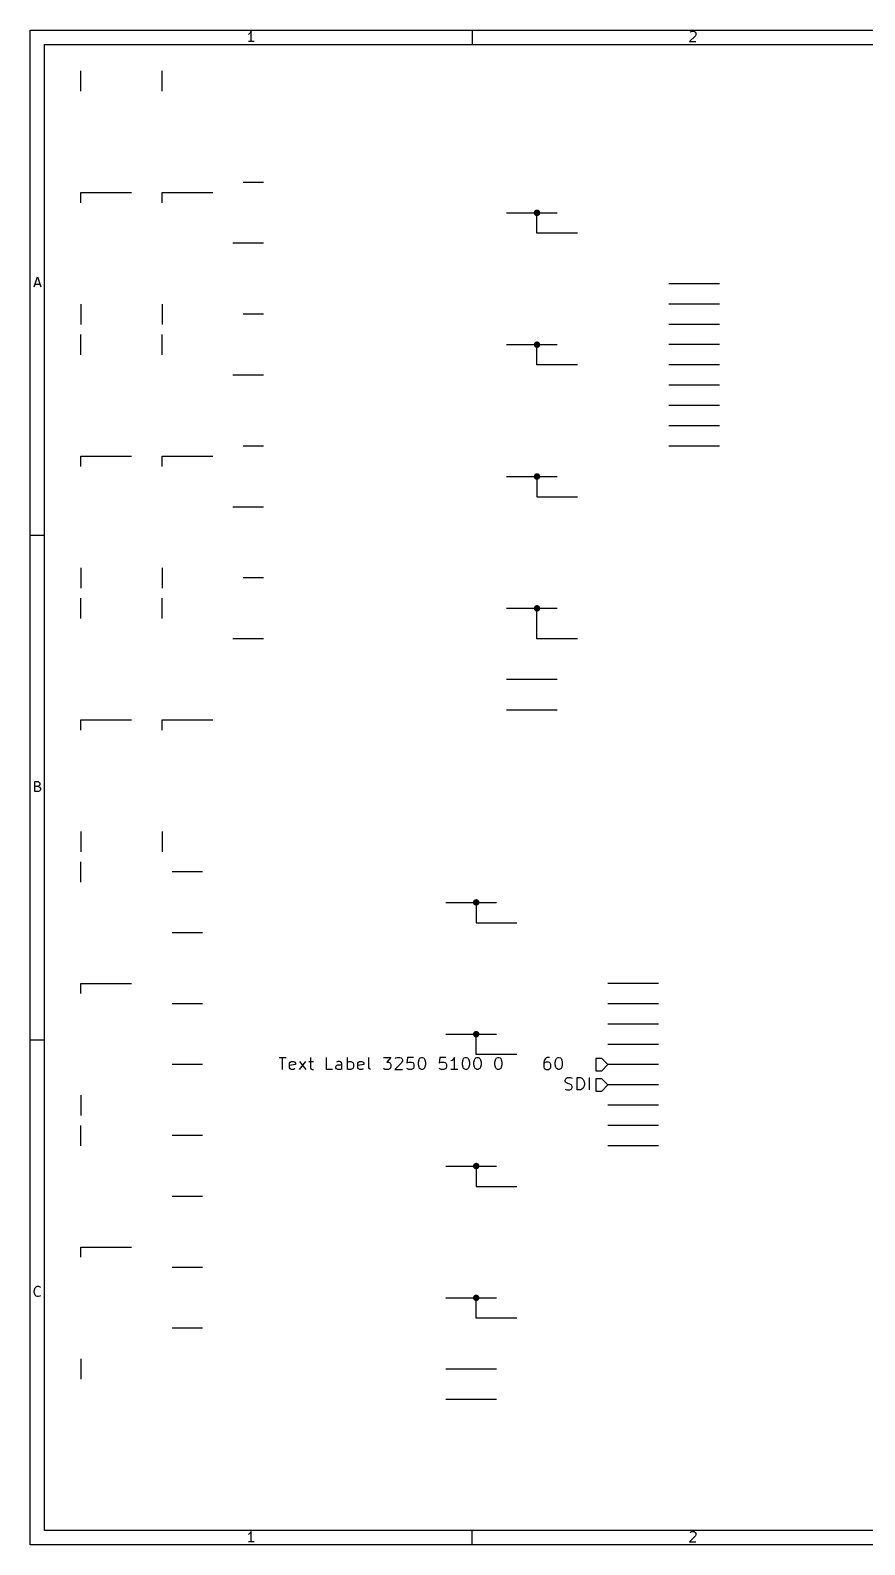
# Model space of a CAD drawing. Extents: x 4000 to 113000, y 4000 to 78670.
# Drawn here: x 4000 to 45170, y 4000 to 78670 of the extents above; entities that cross this region are included whole.
import ezdxf

# ---------------------------------------------------------------- set-up
doc = ezdxf.new("R2010")
doc.units = 0
doc.layers.add('BLACK', color=1, linetype='CONTINUOUS')

msp = doc.modelspace()

# ---------------------------------------------------------------- linework, layer by layer
at = {"layer": 'BLACK'}
for p, q in [((4000, 78670), (113000, 78670)), ((4000, 4000), (4000, 78670)), ((14800, 78500), (14760, 78470)), ((14850, 78550), (14800, 78500)), ((14900, 78620), (14850, 78550)), ((14900, 78120), (14900, 78620)), ((25800, 78670), (25800, 77970)), ((36560, 78570), (36580, 78590)), ((36580, 78590), (36630, 78620)), ((36630, 78620), (36750, 78620)), ((36750, 78620), (36790, 78590)), ((36790, 78590), (36820, 78570)), ((36820, 78570), (36840, 78520)), ((36840, 78470), (36820, 78400)), ((36840, 78520), (36840, 78470)), ((4700, 77970), (112300, 77970)), ((4700, 4700), (4700, 77970)), ((15040, 78120), (14760, 78120)), ((36820, 78400), (36530, 78120)), ((36530, 78120), (36840, 78120)), ((6500, 75670), (6500, 76670)), ((10500, 75670), (10500, 76670)), ((15500, 71170), (14500, 71170)), ((6500, 70170), (6500, 70670)), ((6500, 70670), (9000, 70670)), ((10500, 70170), (10500, 70670)), ((10500, 70670), (13000, 70670)), ((27500, 69670), (30000, 69670)), ((29000, 68670), (29000, 69670)), ((15500, 68170), (14000, 68170)), ((31000, 68670), (29000, 68670)), ((4190, 66020), (4350, 66520)), ((4350, 66520), (4520, 66020)), ((4240, 66160), (4470, 66160)), ((38000, 66170), (35500, 66170)), ((6500, 65170), (6500, 64170)), ((10500, 65170), (10500, 64170)), ((38000, 65170), (35500, 65170)), ((15500, 64670), (14500, 64670)), ((6500, 62670), (6500, 63670)), ((10500, 62670), (10500, 63670)), ((38000, 64170), (35500, 64170)), ((27500, 63170), (30000, 63170)), ((29000, 62170), (29000, 63170)), ((38000, 63170), (35500, 63170)), ((31000, 62170), (29000, 62170)), ((38000, 62170), (35500, 62170)), ((15500, 61670), (14000, 61670)), ((38000, 61170), (35500, 61170)), ((38000, 60170), (35500, 60170)), ((38000, 59170), (35500, 59170)), ((6500, 57170), (6500, 57670)), ((6500, 57670), (9000, 57670)), ((10500, 57170), (10500, 57670)), ((10500, 57670), (13000, 57670)), ((15500, 58170), (14500, 58170)), ((38000, 58170), (35500, 58170)), ((27500, 56670), (30000, 56670)), ((29000, 56670), (29000, 55670)), ((29000, 55670), (31000, 55670)), ((14000, 55170), (15500, 55170)), ((4000, 53780), (4700, 53780)), ((6500, 52170), (6500, 51170)), ((10500, 52170), (10500, 51170)), ((15500, 51670), (14500, 51670)), ((6500, 49670), (6500, 50670)), ((10500, 49670), (10500, 50670)), ((27500, 50170), (30000, 50170)), ((29000, 48670), (29000, 50170)), ((15500, 48670), (14000, 48670)), ((31000, 48670), (29000, 48670)), ((27500, 46670), (30000, 46670)), ((27500, 45170), (30000, 45170)), ((6500, 44170), (6500, 44670)), ((6500, 44670), (9000, 44670)), ((10500, 44170), (10500, 44670)), ((10500, 44670), (13000, 44670)), ((4220, 41130), (4220, 41630)), ((4220, 41630), (4390, 41630)), ((4390, 41390), (4220, 41390)), ((4410, 41130), (4220, 41130)), ((4390, 41630), (4430, 41600)), ((4430, 41410), (4390, 41390)), ((4390, 41390), (4460, 41370)), ((4460, 41150), (4410, 41130)), ((4430, 41600), (4460, 41580)), ((4460, 41440), (4430, 41410)), ((4460, 41580), (4480, 41530)), ((4480, 41480), (4460, 41440)), ((4460, 41370), (4480, 41340)), ((4480, 41180), (4460, 41150)), ((4480, 41530), (4480, 41480)), ((4480, 41340), (4500, 41290)), ((4500, 41220), (4480, 41180)), ((4500, 41290), (4500, 41220)), ((6500, 39170), (6500, 38170)), ((10500, 39170), (10500, 38170)), ((6500, 36670), (6500, 37670)), ((12500, 37170), (11000, 37170)), ((24500, 35670), (27000, 35670)), ((26000, 35670), (26000, 34670)), ((26000, 34670), (28000, 34670)), ((12500, 34170), (11000, 34170)), ((6500, 31170), (6500, 31670)), ((6500, 31670), (9000, 31670)), ((35000, 31670), (32500, 31670)), ((12500, 30670), (11000, 30670)), ((35000, 30670), (32500, 30670)), ((24500, 29170), (27000, 29170)), ((26000, 28170), (26000, 29170)), ((35000, 29670), (32500, 29670)), ((4000, 28890), (4700, 28890)), ((35000, 28670), (32500, 28670)), ((12500, 27670), (11000, 27670)), ((16280, 28030), (16620, 28030)), ((16450, 27430), (16450, 28030)), ((16790, 27740), (16820, 27800)), ((16790, 27510), (16790, 27740)), ((17080, 27680), (16790, 27630)), ((16820, 27800), (16880, 27830)), ((16880, 27830), (16990, 27830)), ((16990, 27830), (17050, 27800)), ((17050, 27800), (17080, 27740)), ((17080, 27740), (17080, 27680)), ((17280, 27430), (17590, 27830)), ((17280, 27830), (17590, 27430)), ((17740, 27830), (17970, 27830)), ((17820, 28030), (17820, 27510)), ((18620, 27430), (18620, 28030)), ((19080, 27570), (19110, 27630)), ((19170, 27830), (19110, 27800)), ((19110, 27630), (19170, 27660)), ((19280, 27830), (19170, 27830)), ((19170, 27660), (19310, 27660)), ((19340, 27800), (19280, 27830)), ((19310, 27660), (19370, 27680)), ((19370, 27740), (19340, 27800)), ((19370, 27430), (19370, 27740)), ((19650, 27430), (19650, 28030)), ((19650, 27800), (19710, 27830)), ((19710, 27830), (19820, 27830)), ((19820, 27830), (19880, 27800)), ((19880, 27800), (19910, 27770)), ((19910, 27770), (19940, 27710)), ((19940, 27710), (19940, 27540)), ((20160, 27740), (20190, 27800)), ((20160, 27510), (20160, 27740)), ((20450, 27680), (20160, 27630)), ((20190, 27800), (20250, 27830)), ((20250, 27830), (20360, 27830)), ((20360, 27830), (20420, 27800)), ((20420, 27800), (20450, 27740)), ((20450, 27740), (20450, 27680)), ((20700, 27510), (20700, 28030)), ((21420, 28030), (21790, 28030)), ((21790, 28030), (21590, 27800)), ((21590, 27800), (21670, 27800)), ((21670, 27800), (21730, 27770)), ((21730, 27770), (21760, 27740)), ((21760, 27740), (21790, 27680)), ((21790, 27680), (21790, 27540)), ((22330, 27770), (21990, 27430)), ((22010, 27970), (22040, 28000)), ((22040, 28000), (22100, 28030)), ((22100, 28030), (22240, 28030)), ((22240, 28030), (22300, 28000)), ((22300, 28000), (22330, 27970)), ((22330, 27970), (22360, 27910)), ((22360, 27860), (22330, 27770)), ((22360, 27910), (22360, 27860)), ((22610, 28030), (22580, 27740)), ((22580, 27740), (22610, 27770)), ((22900, 28030), (22610, 28030)), ((22610, 27770), (22670, 27800)), ((22670, 27800), (22810, 27800)), ((22810, 27800), (22870, 27770)), ((22870, 27770), (22900, 27740)), ((22900, 27740), (22930, 27680)), ((22930, 27680), (22930, 27540)), ((23150, 27800), (23180, 27910)), ((23150, 27660), (23150, 27800)), ((23180, 27540), (23150, 27660)), ((23180, 27910), (23210, 27970)), ((23210, 27970), (23240, 28000)), ((23240, 28000), (23300, 28030)), ((23300, 28030), (23350, 28030)), ((23350, 28030), (23410, 28000)), ((23410, 28000), (23440, 27970)), ((23440, 27970), (23470, 27910)), ((23470, 27910), (23500, 27800)), ((23500, 27660), (23470, 27540)), ((23500, 27800), (23500, 27660)), ((24210, 28030), (24180, 27740)), ((24180, 27740), (24210, 27770)), ((24500, 28030), (24210, 28030)), ((24210, 27770), (24270, 27800)), ((24270, 27800), (24410, 27800)), ((24410, 27800), (24470, 27770)), ((24470, 27770), (24500, 27740)), ((24500, 27740), (24530, 27680)), ((24530, 27680), (24530, 27540)), ((24810, 27880), (24750, 27860)), ((24870, 27940), (24810, 27880)), ((24930, 28030), (24870, 27940)), ((24930, 27430), (24930, 28030)), ((25320, 27800), (25350, 27910)), ((25320, 27660), (25320, 27800)), ((25350, 27540), (25320, 27660)), ((25350, 27910), (25380, 27970)), ((25380, 27970), (25410, 28000)), ((25410, 28000), (25470, 28030)), ((25470, 28030), (25520, 28030)), ((25520, 28030), (25580, 28000)), ((25580, 28000), (25610, 27970)), ((25610, 27970), (25640, 27910)), ((25640, 27910), (25670, 27800)), ((25670, 27660), (25640, 27540)), ((25670, 27800), (25670, 27660)), ((25890, 27800), (25920, 27910)), ((25890, 27660), (25890, 27800)), ((25920, 27540), (25890, 27660)), ((25920, 27910), (25950, 27970)), ((25950, 27970), (25980, 28000)), ((25980, 28000), (26040, 28030)), ((28000, 28170), (26000, 28170)), ((26040, 28030), (26090, 28030)), ((26090, 28030), (26150, 28000)), ((26150, 28000), (26180, 27970)), ((26180, 27970), (26210, 27910)), ((26210, 27910), (26240, 27800)), ((26240, 27660), (26210, 27540)), ((26240, 27800), (26240, 27660)), ((26920, 27800), (26950, 27910)), ((26920, 27660), (26920, 27800)), ((26950, 27540), (26920, 27660)), ((26950, 27910), (26980, 27970)), ((26980, 27970), (27010, 28000)), ((27010, 28000), (27070, 28030)), ((27070, 28030), (27120, 28030)), ((27120, 28030), (27180, 28000)), ((27180, 28000), (27210, 27970)), ((27210, 27970), (27240, 27910)), ((27240, 27910), (27270, 27800)), ((27270, 27660), (27240, 27540)), ((27270, 27800), (27270, 27660)), ((29360, 27880), (29330, 27770)), ((29330, 27770), (29330, 27540)), ((29360, 27740), (29330, 27680)), ((29420, 27970), (29360, 27880)), ((29390, 27770), (29360, 27740)), ((29450, 27800), (29390, 27770)), ((29450, 28000), (29420, 27970)), ((29510, 28030), (29450, 28000)), ((29560, 27800), (29450, 27800)), ((29620, 28030), (29510, 28030)), ((29620, 27770), (29560, 27800)), ((29650, 27740), (29620, 27770)), ((29680, 27680), (29650, 27740)), ((29680, 27540), (29680, 27680)), ((29900, 27800), (29930, 27910)), ((29900, 27660), (29900, 27800)), ((29930, 27540), (29900, 27660)), ((29930, 27910), (29960, 27970)), ((29960, 27970), (29990, 28000)), ((29990, 28000), (30050, 28030)), ((30050, 28030), (30100, 28030)), ((30100, 28030), (30160, 28000)), ((30160, 28000), (30190, 27970)), ((30190, 27970), (30220, 27910)), ((30220, 27910), (30250, 27800)), ((30250, 27660), (30220, 27540)), ((30250, 27800), (30250, 27660)), ((32200, 27970), (31900, 27970)), ((31900, 27970), (31900, 27370)), ((32500, 27670), (32200, 27970)), ((32200, 27370), (32500, 27670)), ((35000, 27670), (32500, 27670)), ((16820, 27460), (16790, 27510)), ((16880, 27430), (16820, 27460)), ((16990, 27430), (16880, 27430)), ((17050, 27460), (16990, 27430)), ((17820, 27510), (17850, 27460)), ((17850, 27460), (17910, 27430)), ((17910, 27430), (17970, 27430)), ((18910, 27430), (18620, 27430)), ((19080, 27510), (19080, 27570)), ((19110, 27460), (19080, 27510)), ((19170, 27430), (19110, 27460)), ((19310, 27430), (19170, 27430)), ((19370, 27460), (19310, 27430)), ((19710, 27430), (19650, 27460)), ((19820, 27430), (19710, 27430)), ((19880, 27460), (19820, 27430)), ((19910, 27480), (19880, 27460)), ((19940, 27540), (19910, 27480)), ((20190, 27460), (20160, 27510)), ((20250, 27430), (20190, 27460)), ((20360, 27430), (20250, 27430)), ((20420, 27460), (20360, 27430)), ((20730, 27460), (20700, 27510)), ((20790, 27430), (20730, 27460)), ((21440, 27460), (21420, 27480)), ((21500, 27430), (21440, 27460)), ((21670, 27430), (21500, 27430)), ((21730, 27460), (21670, 27430)), ((21760, 27480), (21730, 27460)), ((21790, 27540), (21760, 27480)), ((21990, 27430), (22360, 27430)), ((22610, 27460), (22580, 27480)), ((22670, 27430), (22610, 27460)), ((22810, 27430), (22670, 27430)), ((22870, 27460), (22810, 27430)), ((22900, 27480), (22870, 27460)), ((22930, 27540), (22900, 27480)), ((23210, 27480), (23180, 27540)), ((23240, 27460), (23210, 27480)), ((23300, 27430), (23240, 27460)), ((23350, 27430), (23300, 27430)), ((23410, 27460), (23350, 27430)), ((23440, 27480), (23410, 27460)), ((23470, 27540), (23440, 27480)), ((24210, 27460), (24180, 27480)), ((24270, 27430), (24210, 27460)), ((24410, 27430), (24270, 27430)), ((24470, 27460), (24410, 27430)), ((24500, 27480), (24470, 27460)), ((24530, 27540), (24500, 27480)), ((25100, 27430), (24750, 27430)), ((25380, 27480), (25350, 27540)), ((25410, 27460), (25380, 27480)), ((25470, 27430), (25410, 27460)), ((25520, 27430), (25470, 27430)), ((25580, 27460), (25520, 27430)), ((25610, 27480), (25580, 27460)), ((25640, 27540), (25610, 27480)), ((25950, 27480), (25920, 27540)), ((25980, 27460), (25950, 27480)), ((26040, 27430), (25980, 27460)), ((26090, 27430), (26040, 27430)), ((26150, 27460), (26090, 27430)), ((26180, 27480), (26150, 27460)), ((26210, 27540), (26180, 27480)), ((26980, 27480), (26950, 27540)), ((27010, 27460), (26980, 27480)), ((27070, 27430), (27010, 27460)), ((27120, 27430), (27070, 27430)), ((27180, 27460), (27120, 27430)), ((27210, 27480), (27180, 27460)), ((27240, 27540), (27210, 27480)), ((29330, 27540), (29360, 27480)), ((29360, 27480), (29390, 27460)), ((29390, 27460), (29450, 27430)), ((29450, 27430), (29560, 27430)), ((29560, 27430), (29620, 27460)), ((29620, 27460), (29650, 27480)), ((29650, 27480), (29680, 27540)), ((29960, 27480), (29930, 27540)), ((29990, 27460), (29960, 27480)), ((30050, 27430), (29990, 27460)), ((30100, 27430), (30050, 27430)), ((30160, 27460), (30100, 27430)), ((30190, 27480), (30160, 27460)), ((30220, 27540), (30190, 27480)), ((30390, 26910), (30420, 26970)), ((30390, 26860), (30390, 26910)), ((30420, 26970), (30450, 27000)), ((30450, 27000), (30510, 27030)), ((30510, 27030), (30650, 27030)), ((30650, 27030), (30740, 27000)), ((30990, 26430), (30990, 27030)), ((30990, 27030), (31140, 27030)), ((31140, 27030), (31220, 27000)), ((31220, 27000), (31280, 26940)), ((31280, 26940), (31310, 26880)), ((31590, 26430), (31590, 27030)), ((31900, 27370), (32200, 27370)), ((32200, 26970), (31900, 26970)), ((31900, 26970), (31900, 26370)), ((32500, 26670), (32200, 26970)), ((6500, 26170), (6500, 25170)), ((30420, 26800), (30390, 26860)), ((30390, 26460), (30480, 26430)), ((30450, 26770), (30420, 26800)), ((30510, 26740), (30450, 26770)), ((30480, 26430), (30620, 26430)), ((30620, 26710), (30510, 26740)), ((30680, 26680), (30620, 26710)), ((30620, 26430), (30680, 26460)), ((30710, 26660), (30680, 26680)), ((30680, 26460), (30710, 26480)), ((30740, 26600), (30710, 26660)), ((30710, 26480), (30740, 26540)), ((30740, 26540), (30740, 26600)), ((31140, 26430), (30990, 26430)), ((31220, 26460), (31140, 26430)), ((31280, 26510), (31220, 26460)), ((31310, 26570), (31280, 26510)), ((31310, 26880), (31340, 26770)), ((31340, 26680), (31310, 26570)), ((31340, 26770), (31340, 26680)), ((31900, 26370), (32200, 26370)), ((32200, 26370), (32500, 26670)), ((35000, 26670), (32500, 26670)), ((35000, 25670), (32500, 25670)), ((6500, 23670), (6500, 24670)), ((35000, 24670), (32500, 24670)), ((12500, 24170), (11000, 24170)), ((35000, 23670), (32500, 23670)), ((24500, 22670), (27000, 22670)), ((26000, 22670), (26000, 21670)), ((26000, 21670), (28000, 21670)), ((12500, 21170), (11000, 21170)), ((6500, 18170), (6500, 18670)), ((6500, 18670), (9000, 18670)), ((12500, 17670), (11000, 17670)), ((4200, 16520), (4220, 16620)), ((4200, 16450), (4200, 16520)), ((4220, 16360), (4200, 16450)), ((4220, 16620), (4240, 16670)), ((4240, 16670), (4290, 16710)), ((4290, 16710), (4360, 16740)), ((4360, 16740), (4410, 16740)), ((4410, 16740), (4480, 16710)), ((4480, 16710), (4500, 16690)), ((4240, 16310), (4220, 16360)), ((4290, 16260), (4240, 16310)), ((4360, 16240), (4290, 16260)), ((4410, 16240), (4360, 16240)), ((4480, 16260), (4410, 16240)), ((4500, 16290), (4480, 16260)), ((24500, 16170), (27000, 16170)), ((26000, 15170), (26000, 16170)), ((28000, 15170), (26000, 15170)), ((12500, 14670), (11000, 14670)), ((6500, 13170), (6500, 12170)), ((24500, 12670), (27000, 12670)), ((24500, 11170), (27000, 11170)), ((112300, 4700), (4700, 4700)), ((14800, 4530), (14760, 4500)), ((14850, 4580), (14800, 4530)), ((14900, 4650), (14850, 4580)), ((14900, 4150), (14900, 4650)), ((25800, 4000), (25800, 4700)), ((36560, 4600), (36580, 4620)), ((36580, 4620), (36630, 4650)), ((36630, 4650), (36750, 4650)), ((36750, 4650), (36790, 4620)), ((36790, 4620), (36820, 4600)), ((36820, 4600), (36840, 4550)), ((36840, 4500), (36820, 4430)), ((36840, 4550), (36840, 4500)), ((113000, 4000), (4000, 4000)), ((15040, 4150), (14760, 4150)), ((36820, 4430), (36530, 4150)), ((36530, 4150), (36840, 4150))]:
    msp.add_line(p, q, dxfattribs=at)
at = {"layer": 'BLACK', "const_width": 160}
for points in [[(28920, 69670, 1), (29080, 69670, 1)], [(28920, 63170, 1), (29080, 63170, 1)], [(28920, 56670, 1), (29080, 56670, 1)], [(28920, 50170, 1), (29080, 50170, 1)], [(25920, 35670, 1), (26080, 35670, 1)], [(25920, 29170, 1), (26080, 29170, 1)], [(25920, 22670, 1), (26080, 22670, 1)], [(25920, 16170, 1), (26080, 16170, 1)]]:
    msp.add_lwpolyline(points, format="xyb", close=True, dxfattribs=at)

doc.saveas('drawing.dxf')
